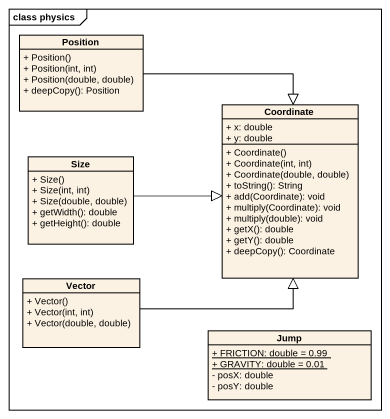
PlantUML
@startuml
mainframe class physics
hide circle
hide empty members
skinparam classAttributeIconSize 0
class Position {
  + Position()
  + Position(int, int)
  + Position(double, double)
  + deepCopy(): Position
}
class Coordinate {
  + x: double
  + y: double
  + Coordinate()
  + Coordinate(int, int)
  + Coordinate(double, double)
  + toString(): String
  + add(Coordinate): void
  + multiply(Coordinate): void
  + multiply(double): void
  + getX(): double
  + getY(): double
  + deepCopy(): Coordinate
}
class Size {
  + Size()
  + Size(int, int)
  + Size(double, double)
  + getWidth(): double
  + getHeight(): double
}
class Vector {
  + Vector()
  + Vector(int, int)
  + Vector(double, double)
}
class Jump {
  {static} + FRICTION: double = 0.99
  {static} + GRAVITY: double = 0.01
  - posX: double
  - posY: double
}
Position -right-|> Coordinate
Size -right-|> Coordinate
Vector -right-|> Coordinate
@enduml
